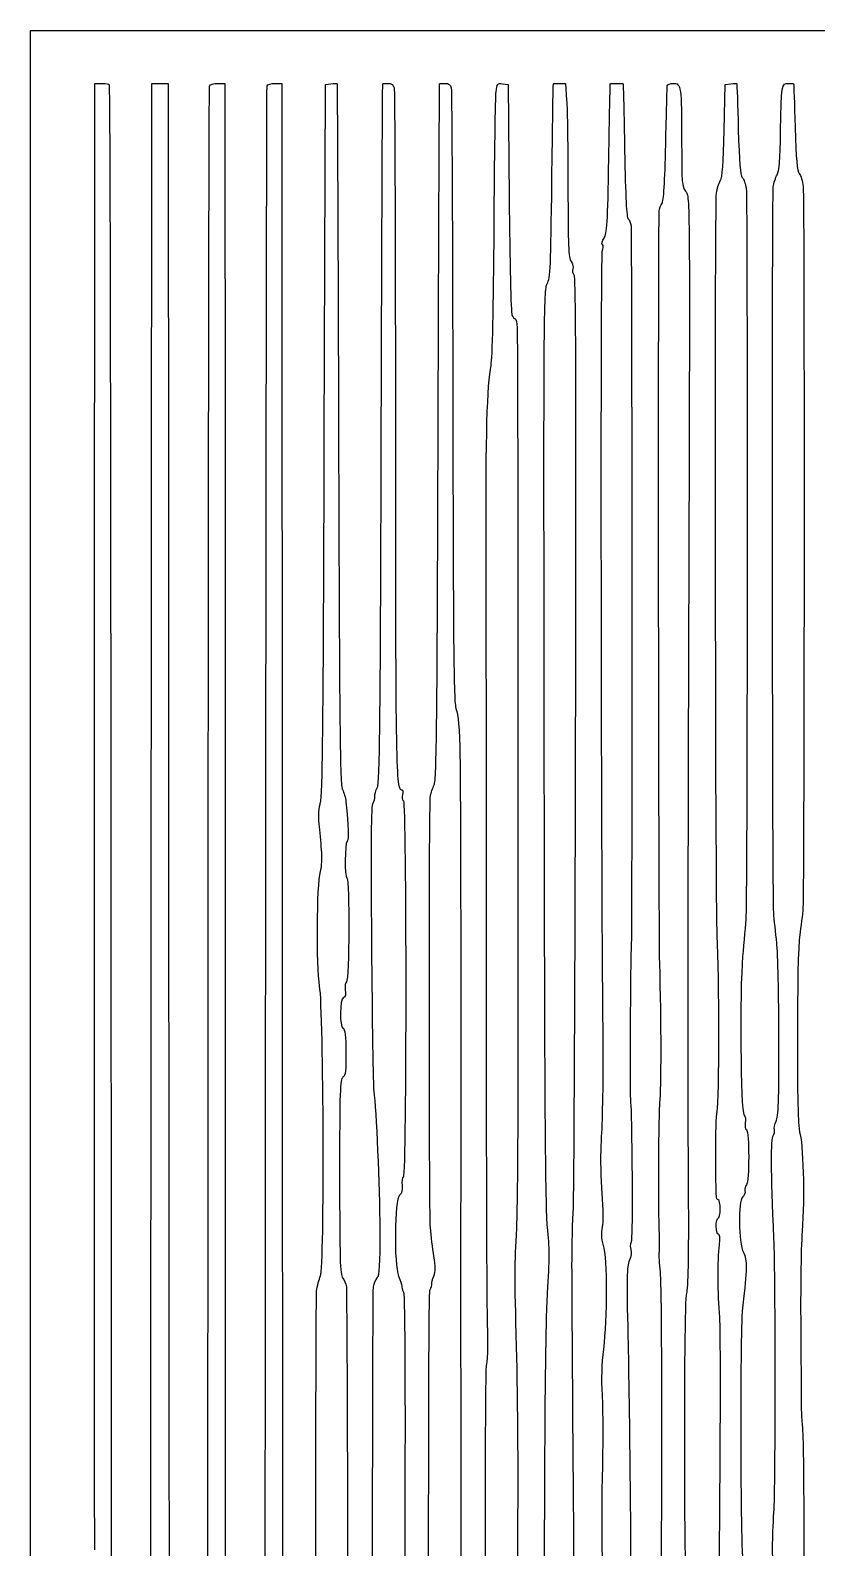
# Model space of a CAD drawing. Header units: millimetres. Extents: x -300 to -95, y 379 to 1124.
# Drawn here: x -299.9 to -197.5, y 925.9 to 1123.7 of the extents above; entities that cross this region are included whole.
import ezdxf

# ---------------------------------------------------------------- set-up
doc = ezdxf.new("R2010")
doc.units = ezdxf.units.MM
doc.layers.get('0').update_dxf_attribs({"linetype": 'CONTINUOUS'})

msp = doc.modelspace()

# ---------------------------------------------------------------- linework, layer by layer
for p, q in [((-291.5663064008041, 1075.7231245065675), (-291.523899428555, 1116.799687006567)), ((-291.523899428555, 1116.799687006567), (-290.59785776188835, 1116.7996870065672)), ((-284.16380281498846, 1053.2335250243495), (-284.1155660952217, 1116.799670857682)), ((-284.1155660952217, 1116.799670857682), (-281.9988994285551, 1116.799670857682)), ((-281.9988994285551, 1116.799670857682), (-281.96111103744136, 1055.7470666910162)), ((-275.5249082888254, 1116.7996789321248), (-274.59056609522185, 1116.7996789321246)), ((-274.59056609522185, 1116.7996789321246), (-274.55453793258306, 1065.8012414321252)), ((-268.07998158187553, 1116.7997193043375), (-267.18224891077364, 1116.7997193043375)), ((-267.18224891077364, 1116.7997193043375), (-267.1514852846746, 1060.7741984710046)), ((-261.63862733891466, 1070.4976238593406), (-261.4936749463369, 1116.6674155260068)), ((-261.4936749463369, 1116.6674155260068), (-260.7660707796702, 1116.7511353835407)), ((-238.3901917462639, 1116.749334782853), (-237.68115879745207, 1116.6674074515643)), ((-237.68115879745207, 1116.6674074515643), (-237.54218149235754, 1101.8507407848979)), ((-230.97354173710872, 1116.7996870065672), (-230.21900123011, 1116.7996870065672)), ((-230.21900123011, 1116.7996870065672), (-230.049082661181, 1114.616874506567)), ((-209.5093964581783, 1110.7142864887855), (-209.37080672632607, 1116.6674114887855)), ((-209.37080672632607, 1116.6674114887855), (-208.6432025596594, 1116.7511313463192))]:
    msp.add_line(p, q)
msp.add_lwpolyline([(-95.0436905416727, 752.7115202930701), (-299.9499990416705, 752.7115202930702), (-299.9499990416735, 1123.706830709733), (-95.0436905416757, 1123.7068307097327)], close=True)
msp.add_ellipse((-240.37328658526403, 1142.5952233166972), major_axis=(0.42014624726301847, -62.69244103474339), ratio=0.012948737144713994, start_param=0.061752749102534525, end_param=0.7796402068017023)
for points in [[(-290.59785776188835, 1116.7996870065672), (-290.08853807499867, 1116.7996870065672), (-289.6697974845853, 1116.7103917464558), (-289.6673267051664, 1116.6012495065672)], [(-289.6673267051664, 1116.6012495065672), (-289.4064495409614, 1105.0752492293661), (-289.3175418540897, 818.8372541452424), (-289.57213710199414, 810.1476036732372)], [(-276.78442443262304, 976.5493491515475), (-276.7541129753076, 1053.299953463172), (-276.6685561820952, 1116.2542422637287), (-276.594287459561, 1116.447786651546)], [(-276.594287459561, 1116.447786651546), (-276.517208831021, 1116.6486626331948), (-276.05827366561573, 1116.7996789321246), (-275.5249082888254, 1116.7996789321246)], [(-269.3443423911993, 812.7467021331167), (-269.4201614067026, 858.4885644937527), (-269.2095314984608, 1116.1518583322509), (-269.09605328292537, 1116.4689901376707)], [(-269.09605328292537, 1116.4689901376707), (-269.030957127123, 1116.6508911793373), (-268.57373374353733, 1116.7997193043375), (-268.07998158187553, 1116.7997193043375)], [(-260.7660707796702, 1116.7511353835407), (-260.36588525822657, 1116.797179892157), (-260.01070667953195, 1116.797179892157), (-259.9767778719554, 1116.7511353835407)], [(-259.9767778719554, 1116.7511353835407), (-259.9428490643789, 1116.7050908749245), (-259.85354572982476, 1096.129134276007), (-259.7783403719551, 1071.0267905260075)], [(-254.21466188481318, 1071.1590620065676), (-254.14026397119846, 1096.1886469547894), (-254.0509606366446, 1116.6971617723448), (-254.01622438481354, 1116.7335411732338)], [(-254.01622438481354, 1116.7335411732338), (-253.98148813298246, 1116.769920574123), (-253.6692817375154, 1116.7996870065672), (-253.32245213241288, 1116.7996870065672)], [(-253.32245213241288, 1116.7996870065672), (-252.89216508915928, 1116.7996870065672), (-252.64117911707268, 1116.6105916365925), (-252.53231948267327, 1116.2043745065673)], [(-252.53231948267327, 1116.2043745065673), (-252.44456644108797, 1115.8769518241231), (-252.37115360946345, 1095.5350289051676), (-252.36916729659703, 1071.0001044933942)], [(-246.80269505233443, 1071.4236655260074), (-246.72629467696845, 1096.3077288334514), (-246.63699134241455, 1116.697181958451), (-246.6042575523348, 1116.7335613593402)], [(-246.6042575523348, 1116.7335613593402), (-246.57152376225503, 1116.7699407602292), (-246.24935350468667, 1116.7997071926736), (-245.88832902958902, 1116.7997071926736)], [(-245.88832902958902, 1116.7997071926736), (-245.4255181317619, 1116.7997071926736), (-245.19056800257079, 1116.6241203650775), (-245.09173682581297, 1116.2043946926738)], [(-245.09173682581297, 1116.2043946926738), (-245.01464204838786, 1115.8769720102293), (-244.92307786992092, 1097.6901783650064), (-244.88826087366422, 1075.7892905260073)], [(-239.50378656437897, 1098.0142824515647), (-239.44560213139567, 1107.1093345348977), (-239.3307674095126, 1115.063859497005), (-239.24860188216883, 1115.6910014495197)], [(-239.24860188216883, 1115.6910014495197), (-239.1109487856519, 1116.7416156157794), (-239.04346259485604, 1116.8248187089903), (-238.3901917462639, 1116.7493347828529)], [(-231.97650054346437, 1104.0996870065674), (-231.89485178044362, 1111.0119265899007), (-231.8055484458896, 1116.6971617723448), (-231.77806304346447, 1116.7335411732338)], [(-231.77806304346447, 1116.7335411732338), (-231.75056149215425, 1116.769920574123), (-231.38853578618097, 1116.7996870065672), (-230.97354173710872, 1116.7996870065672)], [(-224.55770273259213, 1106.9978426322286), (-224.4702888175938, 1112.3160944009765), (-224.38100163192487, 1116.6971577351235), (-224.35926523259218, 1116.7335371360125)], [(-224.35926523259218, 1116.7335371360125), (-224.33751268437445, 1116.7699165369017), (-223.9625517214431, 1116.7996829693461), (-223.52598276188905, 1116.7996829693461)], [(-223.52598276188905, 1116.7996829693461), (-223.08941380233503, 1116.7996829693461), (-222.714323648323, 1116.7699165369017), (-222.6924257601394, 1116.7335371360125)], [(-222.6924257601394, 1116.7335371360125), (-222.67051172307072, 1116.6971577351235), (-222.58124068628683, 1112.763580006852), (-222.49398826013933, 1107.9922546411499)], [(-217.13627265344994, 1108.8363810881917), (-217.04167248458603, 1112.8524069492958), (-216.95236915003204, 1116.287072947119), (-216.93783515345, 1116.4689739887856)], [(-216.93783515345, 1116.4689739887856), (-216.92331730575307, 1116.6508750304522), (-216.56910766016387, 1116.7997031554523), (-216.1507384941076, 1116.7997031554523)], [(-216.1507384941076, 1116.7997031554523), (-215.1176297192866, 1116.7997031554523), (-215.05933224410757, 1116.397083189581), (-215.05933224410754, 1109.2616862003947)], [(-208.6432025596594, 1116.7511313463192), (-208.24301703821575, 1116.7971758549354), (-207.89810915043904, 1116.7971758549354), (-207.87676032434857, 1116.7511313463192)], [(-207.87676032434857, 1116.7511313463192), (-207.85533075383262, 1116.7050868377032), (-207.76609201481892, 1114.0362050081235), (-207.67832282434853, 1110.8202796960813)], [(-202.15659914067345, 1110.5819907848977), (-202.07146221847293, 1116.5863400484066), (-202.0374365175859, 1116.7996991182308), (-201.16467002283497, 1116.7996991182308)], [(-201.16467002283497, 1116.7996991182308), (-200.8036455477373, 1116.7996991182308), (-200.49127766341925, 1116.7699326857867), (-200.47051019719206, 1116.7335532848977)], [(-200.47051019719206, 1116.7335532848977), (-200.44961353988413, 1116.6971738840086), (-200.3604393964108, 1114.1552667006792), (-200.27207269719202, 1111.0848711038573)], [(-230.049082661181, 1114.6168745065672), (-229.95562906315854, 1113.4163260166788), (-229.87845354130786, 1108.3231331850036), (-229.87758150151294, 1103.2986619338337)], [(-210.02562786788684, 1104.0997031554523), (-209.74239257227327, 1104.5958372776652), (-209.61334683150992, 1106.249079388871), (-209.50939645817826, 1110.7142864887855)], [(-207.67832282434853, 1110.8202796960813), (-207.5581266726151, 1106.4167653744362), (-207.4282896364823, 1104.8643932367308), (-207.1524666791255, 1104.5326466903034)], [(-202.61190080693314, 1104.893449118231), (-202.32094634424598, 1105.3946983997964), (-202.21066560795856, 1106.7725132013304), (-202.15659914067345, 1110.5819907848977)], [(-200.27207269719202, 1111.0848711038573), (-200.1488890017167, 1106.8047504131935), (-200.02270161361452, 1105.3956754073445), (-199.73129498214476, 1105.0451517447773)], [(-222.49398826013933, 1107.9922546411499), (-222.38407894820895, 1101.982019109025), (-222.24340601017997, 1099.2592403754536), (-222.03600587895437, 1099.1287129744833)], [(-217.61566845626567, 1101.163464421525), (-217.40854285608663, 1101.413509721055), (-217.25220549951925, 1103.9158440614685), (-217.13627265344994, 1108.8363810881917)], [(-215.05933224410754, 1109.2616862003947), (-215.05933224410745, 1103.7482226714437), (-215.02546803207133, 1103.334258113796), (-214.5220265393549, 1102.694237425421)], [(-225.17668949813566, 1096.6267460212057), (-224.76888170292895, 1097.2485911394103), (-224.698553308357, 1098.4268783912007), (-224.55770273259213, 1106.9978426322286)], [(-232.5888824150056, 1090.683483952775), (-232.17156292648025, 1091.4467488949444), (-232.11005182316808, 1092.7943854674643), (-231.97650054346437, 1104.0996870065674)], [(-210.52763210983017, 1102.5122031554524), (-210.4592254325841, 1103.0215268795635), (-210.23331867904403, 1103.735901072119), (-210.02562786788684, 1104.0997031554523)], [(-207.1524666791255, 1104.5326466903034), (-206.9510093376134, 1104.290364967281), (-206.7214367871577, 1103.6473567351643), (-206.64227495244089, 1103.1037327791198)], [(-206.64227495244089, 1103.1037327791198), (-206.4629738812739, 1101.872291472052), (-206.49712877324092, 1011.044453718757), (-206.67791554183628, 1008.3205405260081)], [(-203.06444101384156, 1008.7174074515655), (-203.23424654057493, 1010.7268414840057), (-203.28808692346962, 1102.0559365933084), (-203.1202192629471, 1103.3059491182312)], [(-203.1202192629471, 1103.3059491182312), (-203.05182873458614, 1103.815272842342), (-202.82306362838497, 1104.5296470348976), (-202.61190080693314, 1104.893449118231)], [(-199.73129498214476, 1105.0451517447773), (-199.5222476646399, 1104.7937014922443), (-199.29136705449173, 1104.0316234931292), (-199.21824490279906, 1103.3516464258178)], [(-199.21824490279906, 1103.3516464258178), (-199.04866546045693, 1101.775176114335), (-199.08076944401733, 1011.6813859328581), (-199.25168924382206, 1009.3788698221201)], [(-237.54218149235757, 1101.8507407848979), (-237.46574881922112, 1093.701573310787), (-237.30417922388412, 1086.8257151469534), (-237.183143330126, 1086.571053284898)], [(-229.87758150151294, 1103.2986619338337), (-229.87625729293538, 1095.6089019800172), (-229.81319589665446, 1094.0736113255168), (-229.4791723574292, 1093.5967226371115)], [(-214.5220265393549, 1102.694237425421), (-213.98504381230413, 1102.0115715687418), (-213.98480157902776, 1101.9805858954733), (-214.13666569442444, 1051.3955356304793)], [(-210.4275251711494, 1005.6747031554535), (-210.6555635775215, 1009.9035672848378), (-210.7495823865229, 1100.8595666274373), (-210.52763210983017, 1102.5122031554524)], [(-217.91548865686707, 1002.1028281554534), (-218.07179371566434, 1007.6154600168222), (-218.13099552840922, 1098.3537441278443), (-217.97943824182877, 1100.1309531554525)], [(-217.97943824182877, 1100.1309531554525), (-217.94841623356874, 1100.4947552387857), (-217.78471498539977, 1100.959386923407), (-217.61566845626567, 1101.163464421525)], [(-222.03600587895437, 1099.1287129744833), (-221.87136799545013, 1099.0250896160746), (-221.70056123784107, 1098.612885286902), (-221.656426334887, 1098.2127038026795)], [(-221.656426334887, 1098.2127038026795), (-221.55016667098724, 1097.2490473454143), (-221.51801424077001, 1006.795124914741), (-221.62319192936866, 1004.7486413026804)], [(-225.3909367566399, 1095.7732572580321), (-225.5277016644768, 1095.857776485378), (-225.4326331779452, 1096.2364839896504), (-225.17668949813566, 1096.6267460212057)], [(-225.40217638066326, 1094.8838251138673), (-225.24474089990971, 1095.3354650204326), (-225.24038070093508, 1095.6802114193583), (-225.3909367566399, 1095.7732572580321)], [(-225.3109190310124, 993.2392703399019), (-225.55001942367213, 1016.6209342345549), (-225.6197180117261, 1094.2597837472902), (-225.40217638066326, 1094.8838251138673)], [(-229.4791723574292, 1093.5967226371115), (-229.26092017542234, 1093.2851258620567), (-229.15517727584555, 1092.8403976783102), (-229.24418993046794, 1092.6084391300824)], [(-229.24418993046794, 1092.6084391300824), (-229.3332025850903, 1092.3764805818544), (-229.26991510441812, 1092.02266658395), (-229.10351699243898, 1091.8221902872071)], [(-229.10351699243898, 1091.8221902872071), (-228.87772328109457, 1091.5501340572978), (-228.83216727625228, 1076.4350158080406), (-228.92389294356963, 1032.2281655336371)], [(-232.96842966130237, 1030.3584839527757), (-233.0482697491934, 1086.6394801482504), (-233.02787370732332, 1089.8805775349283), (-232.5888824150056, 1090.683483952775)], [(-237.183143330126, 1086.571053284898), (-237.06210743636785, 1086.3163914228423), (-236.87174437891343, 1086.1080324515647), (-236.76009098739326, 1086.1080324515647)], [(-236.76009098739326, 1086.1080324515647), (-236.64843759587308, 1086.1080324515647), (-236.53093830794987, 1085.602017230287), (-236.49896351546943, 1084.983553284898)], [(-236.49896351546943, 1084.983553284898), (-236.4335443819652, 1083.7179873650218), (-236.3585005129462, 1030.6984502817145), (-236.41573216170917, 1026.1799074515652)], [(-240.5561448102283, 1056.3424074515651), (-240.59183384627983, 1070.8745014930714), (-240.40859244715062, 1077.5264160022086), (-239.90384289474179, 1080.022615784898)], [(-291.56498219222533, 925.638228673236), (-291.588930988816, 985.5928136214571), (-291.5894800509097, 1053.131011901791), (-291.566306400804, 1075.7231245065675)], [(-244.88826087366422, 1075.7892905260073), (-244.8346950218166, 1042.092187152798), (-244.7673541709865, 1035.8474536602648), (-244.45036770553236, 1035.1757488593412)], [(-262.1231746360741, 1023.1372071926746), (-261.8552161857567, 1024.076700880622), (-261.753009892015, 1034.0661973183305), (-261.63862733891466, 1070.4976238593408)], [(-259.7783403719551, 1071.0267905260075), (-259.6634895011865, 1032.6946220422737), (-259.5825835868799, 1025.282344343757), (-259.27315479964835, 1024.7378079757048)], [(-254.73486592025387, 1024.9892703399014), (-254.40350694706868, 1025.558653786277), (-254.33109534632, 1031.9855729445767), (-254.21466188481318, 1071.1590620065676)], [(-252.36916729659703, 1071.0001044933942), (-252.36559839299156, 1026.9170111998867), (-252.32635660222005, 1024.7246870065683), (-251.5408748313867, 1024.7246870065683)], [(-247.30705703150073, 1025.386165526008), (-247.00247290979664, 1026.0477429573687), (-246.91848255843763, 1033.7138145153674), (-246.80269505233443, 1071.4236655260074)], [(-274.5545379325831, 1065.8012414321252), (-274.534723250576, 1037.7521016145697), (-274.5389542584694, 975.1549898172377), (-274.5639527325901, 926.6965539321267)], [(-267.1514852846746, 1060.7741984710046), (-267.13457740198396, 1029.9601616089494), (-267.10471811344985, 960.9336760227839), (-267.08516181360403, 907.3820109710063)], [(-240.48898159713366, 991.7840741182324), (-240.49271198959002, 1025.3991916204445), (-240.50194915186222, 1034.271871537462), (-240.5561448102283, 1056.3424074515651)], [(-281.96111103744136, 1055.7470666910162), (-281.8683518414766, 905.8895310108826), (-281.8074301724697, 838.5233264312121), (-281.7638847038214, 837.6642541910185)], [(-284.259404214727, 914.7902958576843), (-284.2333399141902, 955.9726900761286), (-284.19033543319296, 1018.2721415862395), (-284.1638028149885, 1053.2335250243495)], [(-214.13666569442444, 1051.3955356304793), (-214.29884894739442, 997.371164451535), (-214.3035805707261, 991.461770632362), (-214.19995317509603, 972.3372031554538)], [(-244.45036770553236, 1035.1757488593412), (-244.17963164697935, 1034.6020415489825), (-244.0432058657293, 1032.8783640568408), (-243.95826273014987, 1028.9580405260078)], [(-228.92389294356963, 1032.2281655336371), (-228.99147602767584, 999.6519280140553), (-229.12552792281718, 971.7484874750136), (-229.22179142684553, 970.2205203399021)], [(-243.95826273014987, 1028.9580405260078), (-243.85463533451997, 1024.1757460301076), (-243.79159008712378, 978.1466192270277), (-243.8767270093242, 969.4267864887872)], [(-232.54437608769348, 967.7069786732354), (-232.80773210575987, 970.1684159621554), (-232.90302667668283, 984.2489922230401), (-232.96842966130237, 1030.3584839527757)], [(-259.27315479964835, 1024.7378079757048), (-259.0705185895247, 1024.3812103137327), (-258.86260169397616, 1023.666836121177), (-258.81111904830556, 1023.1503079757047)], [(-255.0462971692366, 1023.8490137125008), (-255.08673397750485, 1024.112353581682), (-254.94659395268386, 1024.6254682565682), (-254.73486592025387, 1024.9892703399014)], [(-251.5408748313867, 1024.7246870065683), (-251.4068229362451, 1024.7246870065683), (-251.36858237634928, 1024.4400184974027), (-251.4558993980371, 1024.0920927867246)], [(-247.80870599797203, 1023.9309571926747), (-247.7337913200342, 1024.2947592760079), (-247.50806220423016, 1024.9496026222857), (-247.30705703150073, 1025.386165526008)], [(-236.41573216170917, 1026.1799074515652), (-236.43599901249854, 1024.5791774774543), (-236.43160651575363, 1011.7204258625661), (-236.4059620862288, 997.6049074515656)], [(-262.30895141016265, 1020.2929363593412), (-262.4036484723371, 1021.3109701499296), (-262.3322381024641, 1022.4042234286619), (-262.1231746360741, 1023.1372071926746)], [(-258.81111904830556, 1023.1503079757047), (-258.47966318180977, 1019.8246267661407), (-258.4359642987531, 1018.3136240348174), (-258.6630983675601, 1018.0316846872323)], [(-255.43831135482404, 1004.5669421220775), (-255.54116360396964, 1017.915485384559), (-255.49849824955888, 1022.7367612704587), (-255.27517531763345, 1023.0058521613432)], [(-255.27517531763345, 1023.0058521613432), (-255.1088579500797, 1023.2062537694924), (-255.00586036096837, 1023.5856758619302), (-255.0462971692366, 1023.8490137125008)], [(-251.4558993980371, 1024.0920927867246), (-251.5432164197249, 1023.7441690946572), (-251.48595247319173, 1023.3799531961433), (-251.32864618351886, 1023.2827288334521)], [(-251.32864618351886, 1023.2827288334521), (-250.92090298385256, 1023.0307295188261), (-250.92473026961872, 974.5579493865329), (-251.3325057670553, 974.3059298858004)], [(-247.80402282129518, 967.6454433465956), (-247.99201199264118, 970.0187965417861), (-247.9964367871566, 1023.019288033739), (-247.80870599797203, 1023.9309571926747)], [(-261.9913674359601, 1016.9091312751128), (-262.0814459169986, 1017.8607164407724), (-262.2243635500552, 1019.3834311510079), (-262.30895141016265, 1020.2929363593412)], [(-262.13743410160953, 1014.0648604417795), (-261.9517542208315, 1014.7325118725453), (-261.8932145123761, 1015.8723042194997), (-261.9913674359601, 1016.9091312751128)], [(-258.6630983675601, 1018.0316846872323), (-258.9809891705793, 1017.6371028289152), (-258.9964598024966, 1013.3889609679535), (-258.68071680119454, 1013.193817840512)], [(-262.2503632550518, 999.1231852556224), (-262.6932787264467, 1001.7859668438589), (-262.6134063407859, 1012.3534217859263), (-262.13743410160953, 1014.0648604417795)], [(-258.68071680119454, 1013.193817840512), (-258.32581275354636, 1012.9744715715402), (-258.38769528121554, 999.9241982166922), (-258.74468253504045, 999.7035640741343)], [(-202.66407785466185, 1004.7486574515655), (-202.81049979578327, 1006.0583441441213), (-202.99067290674517, 1007.8442816441212), (-203.06444101384156, 1008.7174074515655)], [(-199.25168924382206, 1009.3788698221201), (-199.32190459619835, 1008.4329852128976), (-199.51192852706583, 1006.8256422703419), (-199.67399873784058, 1005.8069948221201)], [(-206.67791554183628, 1008.3205405260081), (-206.75035944035517, 1007.229134276008), (-206.94564790776238, 1004.8255947773611), (-207.11188453089062, 1002.9793411915456)], [(-221.62319192936866, 1004.7486413026804), (-221.75701774011895, 1002.145118048286), (-221.83294979781738, 985.0972931568778), (-221.71629025191893, 983.8465620065687)], [(-210.43109407475438, 982.7882448221204), (-210.15457671533866, 984.217130472755), (-210.15204134037947, 1000.5657611235931), (-210.4275251711494, 1005.6747031554535)], [(-202.38068107019723, 992.3132407848991), (-202.39020891240102, 997.8430308366771), (-202.51765591354044, 1003.4389707590099), (-202.66407785466185, 1004.7486574515655)], [(-199.67399873784058, 1005.8069948221201), (-200.07315073063842, 1003.2978537266409), (-200.0878785138414, 981.11960474898), (-199.69119730046242, 980.0934884414035)], [(-255.14645255457162, 985.4340620065686), (-255.2303783103903, 986.016148569679), (-255.36171719283664, 994.6259428049084), (-255.43831135482404, 1004.5669421220775)], [(-207.11188453089062, 1002.9793411915456), (-207.5133135164863, 998.5207430228546), (-207.38056968103695, 982.8079464619316), (-206.93776725183773, 982.3656446481702)], [(-217.8968851412419, 983.9788698221203), (-217.68888750126797, 985.6083730722424), (-217.6979308769191, 994.4307027841564), (-217.91548865686707, 1002.1028281554534)], [(-262.1267273907937, 961.3569948221208), (-261.59841661503685, 962.4950874989191), (-261.7076476737936, 995.8603878046031), (-262.2503632550518, 999.1231852556224)], [(-258.74468253504045, 999.7035640741343), (-258.91464955062474, 999.598523651059), (-258.97880907109186, 999.1546594326651), (-258.89695037256485, 998.6502530440645)], [(-259.1323688194235, 997.6338624025341), (-259.63249979069633, 997.4419450148896), (-259.6742446586569, 993.8152082150139), (-259.17853848189907, 993.6248572692232)], [(-258.89695037256485, 998.6502530440645), (-258.7978285158754, 998.0394174282707), (-258.868286101528, 997.7352006937024), (-259.1323688194235, 997.6338624025341)], [(-236.4059620862288, 997.6049074515656), (-236.38031765670394, 983.4893890405652), (-236.46826448491024, 969.9757920607884), (-236.6014281913718, 967.5747031554539)], [(-259.17853848189907, 993.6248572692232), (-258.94402437260544, 993.5348070487338), (-258.83810383529266, 992.6342846577323), (-258.8144618675192, 990.5294954960502)], [(-225.32144810409176, 984.7726036732353), (-225.2821740155501, 986.1550532047904), (-225.27744239221846, 989.9650515899019), (-225.3109190310124, 993.2392703399019)], [(-240.36192216923624, 955.1401020074844), (-240.42989282658488, 957.9773077035904), (-240.48705987980767, 974.4670957590101), (-240.48898159713366, 991.7840741182324)], [(-202.74730920842143, 981.5232865040458), (-202.4306618695542, 982.1303230946221), (-202.3665023490871, 984.0183457717256), (-202.38068107019723, 992.3132407848991)], [(-258.8144618675192, 990.5294954960502), (-258.78681497624314, 988.0680824304578), (-258.85459184697066, 987.5074012145358), (-259.2113368675192, 987.246540199216)], [(-259.2113368675192, 987.246540199216), (-259.59821570764774, 986.9636440301892), (-259.6415593152324, 985.6544862136202), (-259.6415593152323, 974.2512901330947)], [(-254.36513719609164, 967.4165167515436), (-254.3796388949035, 972.9904740040461), (-254.82152083765266, 983.1804204965589), (-255.14645255457162, 985.4340620065686)], [(-225.39439261804844, 981.7298953399019), (-225.393601322679, 982.020938621457), (-225.36072219263343, 983.39015414168), (-225.32144810409176, 984.7726036732353)], [(-221.71629025191893, 983.8465620065687), (-221.62291739832193, 982.8454926197685), (-221.61600567550292, 982.4990102156954), (-221.52681538314442, 974.344121999041)], [(-217.96532411625805, 966.780953155454), (-218.09335247726068, 969.8488537495293), (-218.04164374719892, 982.8448547388074), (-217.8968851412419, 983.9788698221203)], [(-225.54399588953277, 978.3350524927137), (-225.46255706201816, 979.911175603167), (-225.3952485089583, 981.4388520583468), (-225.39439261804844, 981.7298953399019)], [(-210.61758139978684, 977.4965781554538), (-210.62765830408375, 979.82490825901), (-210.54373254826513, 982.20615825901), (-210.43109407475438, 982.7882448221204)], [(-206.93776725183773, 982.3656446481702), (-206.76208353093116, 982.1901950860974), (-206.68566700667984, 981.7279897714611), (-206.76597541223813, 981.3265446369804)], [(-206.76597541223813, 981.3265446369804), (-206.84563786239272, 980.928256609535), (-206.77973426233575, 980.5226208393731), (-206.61934353561048, 980.4234747593558)], [(-202.98064444910335, 980.3954402948376), (-203.06340748519546, 980.6110763574598), (-202.95842358321795, 981.1186035181042), (-202.74730920842143, 981.5232865040458)], [(-206.61934353561048, 980.4234747593558), (-206.22432565739598, 980.1793439889906), (-206.22264617334645, 973.6068365757621), (-206.61669511845548, 973.2119801863986)], [(-203.02644268722173, 966.2517864887872), (-203.41270786971694, 975.1235156401949), (-203.44821926803237, 979.2587283477145), (-203.14129355799008, 979.6285378163018)], [(-203.14129355799008, 979.6285378163018), (-202.9701799715643, 979.8347025578178), (-202.89789756189634, 980.1798042322156), (-202.98064444910335, 980.3954402948376)], [(-199.69119730046242, 980.0934884414035), (-199.21958526026063, 978.873908490435), (-199.02552410812024, 971.5998773599622), (-199.34667698592784, 967.1778281554539)], [(-225.41356134465158, 972.1173441593804), (-225.5667335197411, 973.9609654769259), (-225.62543471704745, 976.7589293822605), (-225.54399588953277, 978.3350524927137)], [(-210.29076026331217, 971.2788698221204), (-210.57913090438478, 971.2788698221204), (-210.59171088587078, 971.5182205224988), (-210.61758139978684, 977.4965781554538)], [(-277.18062117944805, 836.2307015125924), (-276.9038454378709, 836.8572136585884), (-276.8291245465544, 863.3186960245143), (-276.78442443262304, 976.5493491515475)], [(-259.6415593152323, 974.2512901330947), (-259.64155931523226, 963.659187955157), (-259.57940225651635, 961.4957218194961), (-259.264143721767, 961.1158758188247)], [(-251.5087708478251, 973.1658347472508), (-251.42939907760217, 972.4945094451267), (-251.5214477226217, 972.1117647195815), (-251.81419471155394, 971.8958944981256)], [(-251.3325057670553, 974.3059298858004), (-251.4938331291158, 974.2062185948054), (-251.57199373295697, 973.7006535236993), (-251.5087708478251, 973.1658347472508)], [(-221.52681538314442, 974.344121999041), (-221.4776097302717, 969.8453817392347), (-221.53514820785142, 965.9758504892347), (-221.65466610641096, 965.7451636657078)], [(-206.61669511845548, 973.2119801863986), (-206.7758746787989, 973.0528087004977), (-206.86083396326347, 972.7015785242079), (-206.80550788294116, 972.4314561232883)], [(-251.81419471155394, 971.8958944981256), (-252.47906045964152, 971.4056304956434), (-252.58921200484815, 962.7760700250626), (-251.94900560429474, 961.3331025466283)], [(-225.37766237309393, 967.7069786732354), (-225.2259112998924, 968.3689456964491), (-225.23936332117333, 970.0207182591118), (-225.41356134465158, 972.1173441593804)], [(-214.19995317509603, 972.3372031554538), (-214.15229781519201, 963.5420439427057), (-214.22091442794425, 959.7695190454482), (-214.44055541406894, 959.106211664772)], [(-210.03224891077312, 970.0882448221205), (-210.03224891077312, 970.743090187009), (-210.14858547896975, 971.2788698221204), (-210.29076026331217, 971.2788698221204)], [(-207.11141621322272, 971.6307540282565), (-207.7275769238754, 971.1615077997205), (-207.63856426925292, 965.6562882766087), (-206.99467592289878, 964.4111688638686)], [(-206.80550788294116, 972.4314561232883), (-206.7501818026189, 972.1613337223687), (-206.8878510480209, 971.8010197982151), (-207.11141621322272, 971.6307540282565)], [(-243.8767270093242, 969.4267864887872), (-243.8944746340394, 967.6077760721206), (-243.8437994326231, 933.2582415923439), (-243.76408853581285, 893.0944948221214)], [(-229.22179142684553, 970.2205203399021), (-229.31803878198875, 968.6925532047907), (-229.39661925684223, 965.2992687250137), (-229.39639317245093, 962.6798953399021)], [(-210.29683224410647, 968.8976198221205), (-210.15131464055017, 968.8976198221205), (-210.03224891077312, 969.433399457232), (-210.03224891077312, 970.0882448221205)], [(-254.72732439091578, 961.1154478733698), (-254.42450049768664, 961.48000087986), (-254.35292863896268, 962.7253463769912), (-254.36513719609164, 967.4165167515436)], [(-247.34862426172484, 963.930618415769), (-247.5157167757629, 964.9212717716853), (-247.72064612756952, 966.5929478352227), (-247.80402282129518, 967.6454433465956)], [(-236.6014281913718, 967.5747031554539), (-236.87085619023242, 962.7160849913914), (-236.87261641870734, 961.5681737924576), (-236.6250217124898, 952.0965781554542)], [(-232.53969291101694, 959.1080203399022), (-232.26795562158827, 963.5075741474786), (-232.26884381026827, 965.1316271488824), (-232.54437608769348, 967.7069786732354)], [(-225.23458325118634, 965.3438557967503), (-225.5135552411359, 966.2876773859023), (-225.55313615849428, 966.9414327010472), (-225.37766237309393, 967.7069786732354)], [(-210.5614155774398, 967.8392864887873), (-210.5614155774398, 968.4213730518975), (-210.44234984766277, 968.8976198221205), (-210.29683224410647, 968.8976198221205)], [(-210.27130085677732, 966.780953155454), (-210.43338721643718, 966.780953155454), (-210.56141557743973, 967.2480192845024), (-210.5614155774398, 967.8392864887873)], [(-199.34667698592784, 967.1778281554539), (-199.53479534835458, 964.5874904657363), (-199.58995993982592, 959.5589295094171), (-199.5208750094059, 951.3028281554541)], [(-225.21489776026013, 951.8319786732355), (-224.7192723279278, 955.8255252862931), (-224.73065729191714, 963.6389937743503), (-225.23458325118634, 965.3438557967503)], [(-221.65466610641096, 965.7451636657078), (-221.77420015385565, 965.5144768421808), (-221.78598883997216, 965.0885742212295), (-221.680891895799, 964.7987178827286)], [(-217.96897376428862, 964.5319948221206), (-217.93355925928378, 964.968555707232), (-217.9319120730045, 965.980590187009), (-217.96532411625805, 966.780953155454)], [(-210.09839474410637, 955.9330364887874), (-210.36336565068189, 959.0850243275324), (-210.38356790593096, 963.334700332578), (-210.14336938908528, 965.3918906554538)], [(-210.14336938908528, 965.3918906554538), (-210.0348004346175, 966.3216627145766), (-210.0771105135563, 966.780953155454), (-210.27130085677732, 966.780953155454)], [(-203.0330637301088, 930.5330364887875), (-202.81800902735006, 933.7471733118059), (-202.81293827743167, 961.346611089007), (-203.02644268722173, 966.2517864887872)], [(-247.36666256637162, 961.3463365579605), (-247.11821196924436, 961.9508296991347), (-247.1140940035461, 962.5402236327488), (-247.34862426172484, 963.930618415769)], [(-221.8809604331932, 963.3435095493952), (-222.21474173914206, 962.5515278523126), (-222.24145199508283, 961.0951567992528), (-222.06302296371067, 953.4194786732355)], [(-221.680891895799, 964.7987178827286), (-221.57156394373192, 964.4972262725195), (-221.6571853324852, 963.8745091145197), (-221.8809604331932, 963.3435095493952)], [(-217.8300449058495, 961.8861614887873), (-217.94187593510568, 962.9048089370092), (-218.00438826929354, 964.095433937009), (-217.96897376428862, 964.5319948221206)], [(-206.99467592289878, 964.4111688638686), (-206.50468645146327, 963.463624956703), (-206.52538932215006, 962.1785370533626), (-207.10569950790034, 957.5205445632299)], [(-262.6361924176491, 959.3726198221207), (-262.5586454714415, 960.0274651870092), (-262.32937974980246, 960.9204339370092), (-262.1267273907937, 961.3569948221208)], [(-251.94900560429474, 961.3331025466283), (-251.69658238143506, 960.7641531015396), (-251.51616703719674, 960.18619257857), (-251.54807723413685, 960.0487332686741)], [(-247.62862978032018, 960.3133327508926), (-247.661557357021, 960.450783986346), (-247.54368664474075, 960.9156377181371), (-247.36666256637162, 961.3463365579605)], [(-229.39639317245093, 962.6798953399021), (-229.39586025924288, 955.7374815647761), (-229.03242960026625, 908.834796971576), (-228.90170437545336, 898.8268322651551)], [(-217.8594681744852, 915.8486614887877), (-217.58078686446734, 921.5129313811624), (-217.55656353683094, 959.3949537302017), (-217.8300449058495, 961.8861614887873)], [(-262.5949320162403, 841.3684531554553), (-262.7758641248015, 842.9634462381376), (-262.8160425509092, 957.8540109659195), (-262.6361924176491, 959.3726198221207)], [(-259.264143721767, 961.1158758188247), (-259.05656595280544, 960.8657618865332), (-258.8311759635883, 960.3414479598364), (-258.7632860506651, 959.9507337594986)], [(-258.7632860506651, 959.9507337594986), (-258.69537998885687, 959.5600195591608), (-258.59682334314533, 931.9452645644509), (-258.5442587221734, 898.5846151376732)], [(-255.2105474794971, 832.3726036732369), (-255.3847616518604, 833.8641147002551), (-255.40573905359483, 958.9801292444229), (-255.23194475224392, 959.9507014617284)], [(-255.23194475224392, 959.9507014617284), (-255.161971633144, 960.3414156620661), (-254.93490215987742, 960.8655519510269), (-254.72732439091578, 961.1154478733698)], [(-251.54807723413685, 960.0487332686741), (-251.57998743107697, 959.9112820332209), (-251.47644077987255, 959.5540929183325), (-251.31795562158803, 959.2549832686741)], [(-251.31795562158803, 959.2549832686741), (-251.11199274113557, 958.8662553812027), (-251.06969881108174, 947.0897858962378), (-251.1696442609106, 917.9653120065693)], [(-247.8008253420461, 840.4424114887887), (-248.08431901982152, 890.4172519072858), (-248.12257572860304, 959.0285839741388), (-247.86719725977164, 959.5057593052546)], [(-247.86719725977164, 959.5057593052546), (-247.70304384282016, 959.8124670053481), (-247.59570220361934, 960.1758815154393), (-247.62862978032018, 960.3133327508926)], [(-214.44055541406894, 959.106211664772), (-214.85726124496082, 957.8478582406997), (-214.74788484623818, 915.2871970519388), (-214.32394431482535, 913.7319948221211)], [(-232.93194932988058, 923.0168931985859), (-232.8925944969136, 944.098471389707), (-232.76999216130176, 955.3794204100926), (-232.53969291101694, 959.1080203399022)], [(-207.10569950790034, 957.5205445632299), (-207.4646892234765, 954.6390344008763), (-207.4457465812644, 928.4653251672748), (-207.08108860702117, 923.6087821349464)], [(-210.44528894474888, 906.5882448221212), (-210.12835092595012, 914.8256619160338), (-209.8593589469872, 953.0895246530532), (-210.09839474410637, 955.9330364887874)], [(-240.4840561871805, 949.6854850158057), (-240.3417845095275, 949.8569135054908), (-240.29036645939738, 952.1531557743709), (-240.36192216923624, 955.1401020074844)], [(-222.06302296371067, 953.4194786732355), (-221.85977309595344, 944.6760524138768), (-221.625501219936, 921.6871859257384), (-221.7125114128071, 919.0236453399027)], [(-236.6250217124898, 952.0965781554542), (-236.44363743514603, 945.1578947727841), (-236.36371660282987, 933.3210284575783), (-236.463322926072, 928.1517864887876)], [(-225.38245859196581, 945.8064582213719), (-225.51538006515102, 947.9448935851416), (-225.46284774194953, 949.8340547586441), (-225.21489776026013, 951.8319786732355)], [(-199.5208750094059, 951.3028281554541), (-199.49653863957352, 948.3924114887874), (-199.48315121383297, 945.5349147185644), (-199.4911610608381, 944.9528281554542)], [(-240.39538265914467, 903.0163698221213), (-240.63533894271401, 905.0602696125673), (-240.71960382511998, 949.401684509214), (-240.4840561871805, 949.6854850158057)], [(-225.36902271956987, 935.4165239358905), (-225.26991701176556, 939.4176847482684), (-225.27597284367477, 944.093158406512), (-225.38245859196581, 945.8064582213719)], [(-199.4911610608381, 944.9528281554542), (-199.49910631230298, 944.3707415923437), (-199.42117179285307, 942.8229355518978), (-199.31783507715488, 941.5132448221209)], [(-199.31783507715488, 941.5132448221209), (-199.0814799949608, 938.5178204243344), (-199.0817545260072, 917.4239367827737), (-199.318093459316, 910.0278281554545)], [(-225.3480937644917, 924.1118360544208), (-225.45869747848093, 926.3282543842955), (-225.46811227848912, 931.4153631235125), (-225.36902271956987, 935.4165239358905)], [(-203.20403197656873, 926.1674114887876), (-203.21223561019505, 927.0405332590105), (-203.1352861727358, 929.0050693536762), (-203.0330637301088, 930.5330364887875)], [(-236.463322926072, 928.1517864887876), (-236.49557224959898, 926.4782936756773), (-236.4482398673968, 919.1171796823506), (-236.35817753524344, 911.7937410379415)], [(-274.5639527325901, 926.6965539321267), (-274.59616975834643, 864.2121007944116), (-274.5258413637743, 838.1671304727568), (-274.3220747316942, 837.1350875243518)], [(-203.18339370142195, 887.273661488788), (-203.1611728355366, 893.9709271137881), (-203.17677265853487, 923.2464899723692), (-203.20403197656873, 926.1674114887876)]]:
    msp.add_open_spline(points, degree=3)

doc.saveas('drawing.dxf')
